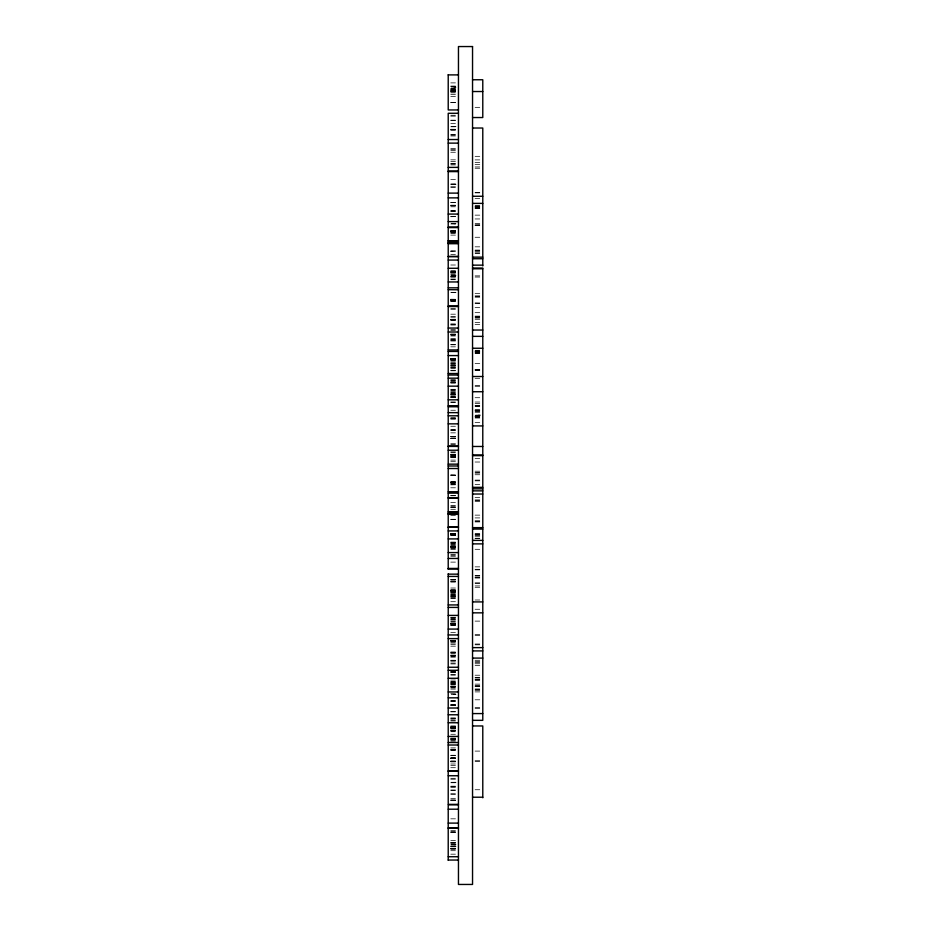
<?xml version="1.0" encoding="UTF-8"?>
<svg xmlns="http://www.w3.org/2000/svg" width="931" height="931" viewBox="0 0 931 931"><rect width="100%" height="100%" fill="white"/><g stroke="black" fill="none" stroke-linecap="round" stroke-linejoin="round"><path stroke-width="0.7" stroke-dasharray="4.66 3.49" d="M450.779 82.894L455.899 82.894M450.779 86.048L455.899 86.048M450.779 86.63L455.899 86.63M450.779 88.352L455.899 88.352M450.779 89.097L455.899 89.097M450.779 89.155L455.899 89.155M450.779 89.923L455.899 89.923M450.779 90.703L455.899 90.703M450.779 90.877L455.899 90.877M450.779 91.052L455.899 91.052M450.779 91.354L455.899 91.354M450.779 91.855L455.899 91.855M450.779 92.832L455.899 92.832M450.779 94.334L455.899 94.334M450.779 96.568L455.899 96.568M450.779 102.445L455.899 102.445M450.779 102.654L455.899 102.654M475.101 107.333L480.221 107.333M450.779 115.258L455.899 115.258M450.779 116.142L455.899 116.142M450.779 120.18L455.899 120.18M450.779 120.413L455.899 120.413M450.779 123.392L455.899 123.392M450.779 126.779L455.899 126.779M450.779 129.246L455.899 129.281M450.779 129.537L455.899 129.537M450.779 129.851L455.899 129.851M450.779 130.165L455.899 130.165M450.779 134.716L455.899 134.716M450.779 135.007L455.899 135.007M450.779 135.973L455.899 135.973M450.779 148.913L455.899 148.913M450.779 149.076L455.899 149.076M450.779 150.461L455.899 150.461M450.779 152.253L455.899 152.253M475.101 156.327L480.221 156.327M450.779 159.841L455.899 159.841M475.101 159.899L480.221 159.899M450.779 161.61L455.899 161.61M475.101 162.355L480.221 162.355M450.779 163.46L455.899 163.46M450.779 163.972L455.899 163.972M475.101 164.624L480.221 164.624M450.779 164.915L455.899 164.915M475.101 166.952L480.221 166.952M475.101 168.243L480.221 168.243M450.779 179.555L455.899 179.555M450.779 183.977L455.899 183.977M455.899 184.187L450.779 184.245L455.899 184.361M450.779 184.536L455.899 184.536M450.779 186.759L455.899 186.759M450.779 187.655L455.899 187.655M475.101 192.414L480.221 192.414M475.101 192.868L480.221 192.868M475.101 198.652L480.221 198.652M450.779 202.364L455.899 202.364M450.779 202.632L455.899 202.597M450.779 205.204L455.899 205.204M450.779 205.402L455.899 205.402M475.101 205.437L480.221 205.437M450.779 205.798L455.899 205.798M475.101 206.193L480.221 206.193M475.101 206.449L480.221 206.449M450.779 206.787L455.899 206.787M475.101 206.81L480.221 206.81M475.101 207.159L480.221 207.159M475.101 207.59L480.221 207.59M475.101 208.172L480.221 208.172M475.101 208.381L480.221 208.381M450.779 210.394L455.899 210.394M450.779 211.034L455.899 211.034M450.779 211.674L455.899 211.64M475.101 215.142L480.221 215.142M450.779 216.329L455.899 216.329M450.779 216.725L455.899 216.644M475.101 218.96L480.221 218.96M475.101 223.382L480.221 223.382M450.779 223.964L455.899 224.022M475.101 224.837L480.221 224.685M475.101 225.267L480.221 225.267M475.101 225.558L480.221 225.558M450.779 230.539L455.899 230.632M450.779 230.853L455.899 230.853M450.779 231.028L455.899 231.028M450.779 231.167L455.899 231.167M450.779 231.319L455.899 231.412M450.779 231.714L455.899 231.714M450.779 232.541L455.899 232.541M450.779 232.75L455.899 232.75M450.779 233.355L455.899 233.355M450.779 235.124L455.899 235.124M475.101 237.265L480.221 237.265M475.101 246.831L480.221 246.831M475.101 250.136L480.221 250.136M475.101 250.288L480.221 250.288M450.779 250.905L455.899 250.905M450.779 251.219L455.899 251.219L450.779 251.335M475.101 251.545L480.221 251.545M475.101 252.848L480.221 252.848M475.101 253.348L480.221 253.348M450.779 254.489L455.899 254.489M450.779 265.009L455.899 265.009M450.779 270.886L455.899 270.886M450.779 271.096L455.899 271.096M450.779 271.433L455.899 271.433M450.779 272.015L455.899 272.015M450.779 272.469L455.899 272.469M450.779 272.585L455.899 272.585M450.779 273.737L455.899 273.737M450.779 274.54L455.899 274.54M450.779 275.902L455.899 275.902M475.101 275.879L480.221 275.879M450.779 276.263L455.899 276.088M450.779 276.437L455.899 276.437M475.101 277.031L480.221 277.031M450.779 277.24L455.899 277.24M450.779 279.056L455.899 279.056M450.779 279.696L455.899 279.696M450.779 292.625L455.899 292.683M475.101 293.335L480.221 293.335M475.101 295.849L480.221 295.849M475.101 296.71L480.221 296.71M475.101 297.14L480.221 297.14M450.779 299.2L455.899 299.293M450.779 299.514L455.899 299.514M450.779 299.689L455.899 299.689M450.779 299.84L455.899 299.84M450.779 299.98L455.899 300.085M450.779 300.376L455.899 300.399M450.779 300.515L455.899 300.515M450.779 301.202L455.899 301.202M450.779 301.411L455.899 301.411M475.101 302.959L480.221 302.959M475.101 303.25L480.221 303.39M475.101 307.661L480.221 307.661M450.779 308.394L455.899 308.394M450.779 309.29L455.899 309.29M475.101 312.665L480.221 312.665M450.779 314.189L455.899 314.189M475.101 316.109L480.221 316.109M475.101 316.54L480.221 316.54M450.779 316.819L455.899 316.819M450.779 317.052L455.899 317.052M475.101 317.541L480.221 317.541M475.101 318.053L480.221 318.053M450.779 319.298L455.899 319.193M475.101 319.275L480.221 319.275M450.779 319.473L455.899 319.473M450.779 319.531L455.899 319.531M450.779 320.124L455.899 320.124M450.779 320.38L455.899 320.38M475.101 322.545L480.221 322.545M450.779 324L455.899 324M450.779 324.232L455.899 324.279M475.101 324.349L480.221 324.349M450.779 325.047L455.899 325.047M450.779 329.353L455.899 329.353M450.779 330.505L455.899 330.505M450.779 334.008L455.899 334.008M450.779 334.462L455.899 334.462M450.779 334.823L455.899 334.823M450.779 335.02L455.899 335.02M450.779 335.975L455.899 335.975M450.779 338.721L455.899 338.663M450.779 339.291L455.899 339.291M450.779 339.931L455.899 339.931M450.779 340.281L455.899 340.281M450.779 341.014L455.899 341.014M450.779 344.598L455.899 344.598M450.779 344.807L455.899 344.807M450.779 346.832L455.899 346.832M475.101 350.3L480.221 350.3M475.101 351.057L480.221 351.057M475.101 351.313L480.221 351.313M475.101 351.674L480.221 351.674M475.101 352.034L480.221 352.034M475.101 352.465L480.221 352.465M475.101 353.035L480.221 353.035M475.101 353.245L480.221 353.245M450.779 358.388L455.899 358.388M450.779 358.586L455.899 358.586M450.779 358.796L455.899 358.889M450.779 359.122L455.899 359.122M450.779 359.285L455.899 359.436M450.779 359.575L455.899 359.541M450.779 359.68L455.899 359.68M450.779 359.983L455.899 359.983M450.779 360.797L455.899 360.797M450.779 361.019L455.899 361.019M450.779 362.508L455.899 362.508M450.779 363.509L455.899 363.509M475.101 363.567L480.221 363.567M450.779 363.846L455.899 363.846M450.779 364.754L455.899 364.754M450.779 365.324L455.899 365.324M450.779 365.522L455.899 365.522M450.779 366.477L455.899 366.477M450.779 367.57L455.899 367.57M450.779 367.768L455.899 367.768M450.779 368.711L455.899 368.711M475.101 369.56L480.221 369.56M475.101 369.7L480.221 369.7M475.101 370.131L480.221 370.131M450.779 370.433L455.899 370.398M475.101 370.422L480.221 370.422M450.779 370.782L455.899 370.782M475.101 378.3L480.221 378.3M450.779 379.58L455.899 379.58M450.779 380.442L455.899 380.442M450.779 380.895L455.899 380.895M450.779 381.954L455.899 381.954M450.779 382.164L455.899 382.164M450.779 382.688L455.899 382.688M450.779 383.141L455.899 383.141M475.101 385.539L480.221 385.539M475.101 386.295L480.221 386.295M450.779 389.321L455.899 389.321M450.779 389.891L455.899 389.891M450.779 390.345L455.899 390.461M450.779 391.614L455.899 391.614M450.779 392.416L455.899 392.416M450.779 393.091L455.899 393.091M450.779 393.976L455.899 393.976M450.779 394.139L455.899 394.139M450.779 394.313L455.899 394.313M450.779 395.116L455.899 395.116M450.779 396.245L455.899 396.245M450.779 396.827L455.899 396.827M450.779 397.281L455.899 397.281M450.779 397.397L455.899 397.397M475.101 397.712L480.221 397.712M450.779 402.041L455.899 402.052M475.101 402.029L480.221 402.029M450.779 402.273L455.899 402.273M475.101 403.6L480.221 403.507M475.101 405.52L480.221 405.52M475.101 405.951L480.221 405.951M475.101 406.382L480.221 406.382M475.101 409.57L480.221 409.57M450.779 410.257L455.899 410.257M475.101 410.268L480.221 410.268M475.101 410.478L480.221 410.478M475.101 410.874L480.221 410.874M475.101 411.281L480.221 411.281M475.101 412.282L480.221 412.282M475.101 415.435L480.221 415.435M475.101 416.215L480.221 416.215M475.101 416.448L480.221 416.448M475.101 416.588L480.221 416.588M475.101 417.565L480.221 417.565M450.779 417.926L455.899 417.926M475.101 418.019L480.221 418.019M450.779 418.077L455.899 418.077M450.779 418.415L455.899 418.252M450.779 419.218L455.899 419.218M475.101 422.546L480.221 422.546M450.779 426.258L455.899 426.258M450.779 429.808L455.899 429.808M450.779 430.041L455.899 429.994M450.779 430.273L455.899 430.273M450.779 432.857L455.899 432.857M450.779 436.43L455.899 436.43M450.779 436.616L455.899 436.616M450.779 436.825L455.899 436.825M450.779 438.21L455.899 438.047M450.779 438.268L455.899 438.326M450.779 438.443L455.899 438.443M450.779 443.773L455.899 443.773M450.779 444.308L455.899 444.308M450.779 451.884L455.899 451.884M450.779 452.687L455.899 452.687M450.779 454.247L455.899 454.247M450.779 454.409L455.899 454.409M450.779 454.584L455.899 454.584M450.779 455.387L455.899 455.387M450.779 455.783L455.899 455.783M450.779 456.074L455.899 456.074M450.779 456.469L455.899 456.644M450.779 456.818L455.899 456.818M450.779 457.458L455.899 457.458M450.779 457.68L455.899 457.68M475.101 458.646L480.221 458.646M450.779 460.1L455.899 460.1M450.779 461.695L455.899 461.695M475.101 462.02L480.221 462.02M475.101 471.214L480.221 471.214M475.101 472.727L480.221 472.587M475.101 473.088L480.221 473.088M475.101 474.74L480.221 474.74M450.779 474.973L455.899 474.973M450.779 475.089L455.899 475.264M450.779 475.322L455.899 475.322M475.101 480.105L480.221 480.105M475.101 480.85L480.221 480.85M450.779 481.839L455.899 481.839M450.779 481.932L455.899 481.932M450.779 482.153L455.899 482.153M450.779 482.328L455.899 482.328M450.779 482.479L455.899 482.619L450.779 482.724M450.779 483.014L455.899 483.014M450.779 483.841L455.899 483.841M450.779 484.05L455.899 484.178M475.101 484.469L480.221 484.469M450.779 484.865L455.899 484.783M450.779 487.786L455.899 487.786M450.779 495.618L455.899 495.501M450.779 495.723L455.899 495.723M475.101 497.468L480.221 497.468M475.101 499.9L480.221 499.9M475.101 500.436L480.221 500.436M475.101 501.425L480.221 501.425M450.779 502.612L455.899 502.612M450.779 505.731L455.899 505.731M450.779 506.185L455.899 506.185M450.779 507.244L455.899 507.244M450.779 507.442L455.899 507.442M450.779 509.292L455.899 509.292M475.101 515.134L480.221 515.134M450.779 515.658L455.899 515.658M475.101 517.915L480.221 517.915M450.779 519.289L455.899 519.289M450.779 519.638L455.899 519.638M475.101 520.732L480.221 520.732M475.101 521.337L480.221 521.337M475.101 521.93L480.221 521.93M450.779 533.44L455.899 533.44M450.779 533.533L455.899 533.533M450.779 533.754L455.899 533.754M475.101 533.661L480.221 533.661M450.779 533.928L455.899 533.928M450.779 534.219L455.899 534.08M475.101 534.208L480.221 534.208M450.779 534.324L455.899 534.324M475.101 534.603L480.221 534.603M450.779 534.627L455.899 534.627M450.779 534.813L455.899 534.813M450.779 535.441L455.899 535.441M450.779 535.651L455.899 535.651M475.101 535.674L480.221 535.674M475.101 536.209L480.221 536.209M475.101 538.223L480.221 538.223M475.101 538.549L480.221 538.549M450.779 542.075L455.899 542.075M450.779 542.645L455.899 542.645M450.779 543.11L455.899 543.11M450.779 543.227L455.899 543.227M450.779 544.367L455.899 544.367M450.779 545.17L455.899 545.17M450.779 546.02L455.899 546.02M450.779 546.544L455.899 546.544M450.779 546.73L455.899 546.73M450.779 546.904L455.899 546.904M450.779 547.067L455.899 547.067M450.779 547.475L455.899 547.475M450.779 547.87L455.899 547.87M450.779 548.382L455.899 548.382M475.101 549.29L480.221 549.325M450.779 549.36L455.899 549.36M450.779 554.783L455.899 554.783M450.779 555.12L455.899 555.12M450.779 556.249L455.899 556.249M450.779 562.115L455.899 562.115M475.101 566.863L480.221 566.863M475.101 569.295L480.221 569.295M475.101 569.865L480.221 569.865M475.101 575.649L480.221 575.649M475.101 575.998L480.221 575.998M475.101 577.243L480.221 577.243M475.101 577.651L480.221 577.651M475.101 578.046L480.221 578.046M450.779 579.419L455.899 579.419M450.779 579.804L455.899 579.804M450.779 580.025L455.899 580.025M450.779 581.479L455.899 581.479M450.779 581.677L455.899 581.677M450.779 582.084L455.899 582.084M475.101 582.829L480.221 582.829M475.101 583.365L480.221 583.365M475.101 585.925L480.221 585.925M475.101 587.275L480.221 587.275M450.779 588.02L455.899 588.02M450.779 589.835L455.899 589.835M450.779 590.01L455.899 590.01M450.779 590.359L455.899 590.359M450.779 590.743L455.899 590.743M450.779 591.034L455.899 591.034M450.779 591.173L455.899 591.173M450.779 591.755L455.899 591.755M450.779 592.209L455.899 592.209M450.779 592.325L455.899 592.325M450.779 593.478L455.899 593.478M450.779 594.281L455.899 594.281M450.779 594.874L455.899 594.874M450.779 595.828L455.899 595.828M450.779 596.003L455.899 596.003M450.779 596.177L455.899 596.177M450.779 596.98L455.899 596.98M450.779 597.888L455.899 597.888M450.779 598.342L455.899 598.342M475.101 599.995L480.221 599.995M450.779 601.694L455.899 601.694M475.101 609.258L480.221 609.258M450.779 617.3L455.899 617.253M450.779 617.544L455.899 617.544M450.779 618.568L455.899 618.568M450.779 619.138L455.899 619.138M450.779 619.592L455.899 619.709M450.779 620.861L455.899 620.861M475.101 621.117L480.221 621.117M450.779 621.664L455.899 621.664M450.779 622.99L455.899 622.99M450.779 623.211L455.899 623.211M450.779 623.386L455.899 623.386M450.779 623.561L455.899 623.526M450.779 623.921L455.899 623.979M450.779 624.27L455.899 624.27M450.779 624.503L455.899 624.503M450.779 625.26L455.899 625.26M450.779 625.481L455.899 625.481M450.779 632.486L455.899 632.486M475.101 634.593L480.221 634.593M475.101 635.594L480.221 635.594M450.779 640.307L455.899 640.26M450.779 640.481L455.899 640.481M450.779 640.644L455.899 640.644M450.779 641.191L455.899 641.18M450.779 641.459L455.899 641.459M450.779 642.099L455.899 642.076M450.779 643.077L455.899 643.077M475.101 644.031L480.221 644.031M450.779 644.508L455.899 644.508M475.101 644.811L480.221 644.811M450.779 646.172L455.899 646.172M450.779 652.037L455.899 652.037M450.779 652.259L455.899 652.259M450.779 652.91L455.899 652.91M450.779 653.166L455.899 653.166M450.779 655.087L455.899 655.087M450.779 655.366L455.899 655.366M450.779 655.831L455.899 655.831M450.779 656.786L455.899 656.786M450.779 657.065L455.899 657.018M450.779 660.254L455.899 660.254M475.101 660.277L480.221 660.277M450.779 660.475L455.899 660.475M450.779 661.208L455.899 661.208M475.101 661.301L480.221 661.429M475.101 662.441L480.221 662.441M450.779 663.047L455.899 663.047M475.101 663.768L480.221 663.768M450.779 663.931L455.899 663.931M475.101 665.595L480.221 665.595M450.779 671.507L455.899 671.507M450.779 671.926L455.899 671.926M450.779 672.066L455.899 672.089M450.779 672.496L455.899 672.496M450.779 674.777L455.899 674.777M450.779 675.022L455.899 675.022M475.101 675.219L480.221 675.219M475.101 677.372L480.221 677.384M475.101 678.001L480.221 678.094M475.101 679.397L480.221 679.397M475.101 679.828L480.221 679.828M450.779 680.084L455.899 680.026M475.101 680.258L480.221 680.258M450.779 681.445L455.899 681.445M450.779 682.016L455.899 682.016M450.779 682.598L455.899 682.481M450.779 683.075L455.899 683.075M450.779 683.738L455.899 683.738M450.779 684.099L455.899 684.099M475.101 684.134L480.221 684.134M450.779 684.541L455.899 684.541M475.101 685.682L480.221 685.682M450.779 686.1L455.899 686.1M450.779 686.228L455.899 686.275M475.101 686.147L480.221 686.147M450.779 686.438L455.899 686.438M475.101 686.484L480.221 686.484M450.779 687.253L455.899 687.253M450.779 687.928L455.899 687.951M450.779 689.103L455.899 689.103M475.101 689.021L480.221 689.021M475.101 689.301L480.221 689.301M475.101 690.453L480.221 690.453M475.101 691.896L480.221 691.896M450.779 693.7L455.899 693.7M475.101 699.798L480.221 699.798M450.779 700.426L455.899 700.426M450.779 701.09L455.899 701.09M450.779 701.287L455.899 701.229M450.779 704.732L455.899 704.732M450.779 704.918L455.899 704.918M450.779 705.128L455.899 705.128M450.779 705.512L455.899 705.512M475.101 707.548L480.221 707.548M475.101 708.41L480.221 708.41M450.779 711.517L455.899 711.575M450.779 711.866L455.899 711.866M450.779 717.894L455.899 717.894M450.779 718.464L455.899 718.464M450.779 719.046L455.899 718.93M450.779 720.187L455.899 720.187M450.779 721.001L455.899 721.001M450.779 725.912L455.899 725.912M450.779 726.494L455.899 726.494M450.779 726.948L455.899 726.948M450.779 727.064L455.899 727.064M450.779 727.507L455.899 727.507M450.779 727.728L455.899 727.728M450.779 728.217L455.899 728.217M450.779 728.414L455.899 728.414M450.779 729.02L455.899 729.02M450.779 730.567L455.899 730.567M450.779 730.742L455.899 730.742M450.779 730.916L455.899 730.916M450.779 731.719L455.899 731.719M450.779 734.28L455.899 734.28M450.779 738.108L455.899 738.108M450.779 738.702L455.899 738.702M450.779 738.877L455.899 738.877M450.779 739.458L455.899 739.458M450.779 739.912L455.899 739.912M450.779 740.029L455.899 740.029M450.779 741.181L455.899 741.181M450.779 747.884L455.899 747.884M450.779 749.28L455.899 749.28M450.779 749.397L455.899 749.397M450.779 750.06L455.899 750.06M450.779 750.607L455.899 750.607M475.101 751.096L480.221 751.096M450.779 755.274L455.899 755.274M450.779 755.483L455.899 755.483M450.779 757.741L455.899 757.741M450.779 758.055L455.899 758.055M450.779 758.218L455.899 758.125M450.779 758.276L455.899 758.334M450.779 758.509L455.899 758.509M475.101 760.72L480.221 760.72M450.779 760.976L455.899 761.011M450.779 761.267L455.899 761.267M475.101 761.442L480.221 761.442M450.779 761.581L455.899 761.581M450.779 761.895L455.899 761.895M450.779 764.002L455.899 764.002M450.779 765.387L455.899 765.387M450.779 767.703L455.899 767.703M450.779 778.316L455.899 778.316M450.779 779.2L455.899 779.2M450.779 782.738L455.899 782.738M450.779 786.183L455.899 786.183M450.779 786.52L455.899 786.52M450.779 787.649L455.899 787.649M475.101 789.744L480.221 789.744M450.779 790.047L455.899 790.047M450.779 790.291L455.899 790.291M450.779 793.91L455.899 793.91M450.779 794.143L455.899 794.19M450.779 798.333L455.899 798.333M450.779 799.845L455.899 799.845M450.779 800.439L455.899 800.439M450.779 800.672L455.899 800.672M450.779 818.826L455.899 818.826M450.779 830.673L455.899 830.673M450.779 831.558L455.899 831.558M450.779 832.279L455.899 832.279M450.779 832.512L455.899 832.512M450.779 840.495L455.899 840.495M450.779 842.404L455.899 842.404M450.779 842.648L455.899 842.648M450.779 843.661L455.899 843.661M450.779 844.231L455.899 844.231M450.779 845.953L455.899 845.953M450.779 846.267L455.899 846.267M450.779 846.756L455.899 846.756M450.779 848.316L455.899 848.316M450.779 848.478L455.899 848.478M450.779 848.653L455.899 848.653M450.779 849.456L455.899 849.456M450.779 850.701L455.899 850.701M450.779 854.169L455.899 854.169M455.899 87.083L450.779 87.083L455.899 87.2M455.899 126.488L450.779 126.488L455.899 126.604M455.899 223.673L450.779 223.673L455.899 223.789M455.899 275.448L450.779 275.448L455.899 275.495M455.899 292.334L450.779 292.334L455.899 292.45M480.221 415.121L475.101 415.121L480.221 415.145M455.899 694.421L450.779 694.421L455.899 694.456M455.899 782.296L450.779 782.296L455.899 782.331M455.899 844.685L450.779 844.685L455.899 844.801M455.899 846.5L450.779 846.5L455.899 846.547"/><path stroke-width="1.4" d="M448.218 74.899L458.459 74.899M472.541 79.752L482.782 79.752L482.782 117.539L472.541 117.539M472.541 91.529L482.782 91.529M458.459 109.951L448.218 109.951L448.218 74.666M458.459 113.279L448.218 113.279L448.218 569.26M472.541 128.024L482.782 128.024L482.782 265.94M448.218 139.534L458.459 139.534M448.218 143.13L458.459 143.13M448.218 167.405L458.459 167.371M448.218 170.978L458.459 170.978M448.218 171.607L458.459 171.607M448.218 193.113L458.459 193.113M472.541 196.266L482.782 196.266M448.218 197.872L458.459 197.872M472.541 203.389L482.782 203.389M448.218 214.072L458.459 214.072M448.218 221.601L458.459 221.601M448.218 227.013L458.459 227.013M448.218 227.595L458.459 227.595M448.218 240.757L458.459 240.757M448.218 241.036L458.459 241.036M448.218 242.304L458.459 242.304M448.218 243.107L458.459 243.107M448.218 243.713L458.459 243.713M448.218 256.386L458.459 256.386M448.218 256.665L458.459 256.665M472.541 257.154L482.782 257.154M472.541 258.737L482.782 258.737M448.218 260.063L458.459 260.063M472.541 265.149L482.782 265.149M472.541 268.035L482.782 268.035L482.782 720.338L472.541 720.338M448.218 268.279L458.459 268.279M472.541 268.768L482.782 268.768M448.218 281.953L458.459 281.953M448.218 287.83L458.459 287.83M448.218 289.681L458.459 289.774M448.218 305.915L458.459 305.915M448.218 306.543L458.459 306.543M448.218 328.049L458.459 328.049M472.541 330.04L482.782 330.04M448.218 332.006L458.459 332.006M472.541 336.359L482.782 336.359M472.541 348.252L482.782 348.252M448.218 349.94L458.459 349.94M448.218 351.453L458.459 351.453M448.218 355.572L458.459 355.572M448.218 373.517L458.459 373.517M448.218 375.03L458.459 375.03M472.541 376.508L482.782 376.508M448.218 378.172L458.459 378.172M448.218 386.156L458.459 386.156M472.541 391.73L482.782 391.73M448.218 399.83L458.459 399.83M448.218 405.707L458.459 405.707M448.218 406.766L458.459 406.766M448.218 412.642L458.459 412.642M448.218 415.796L458.459 415.796M448.218 423.849L458.459 423.849M472.541 425.921L482.782 425.921M448.218 446.042L458.459 446.042M448.218 446.426L458.459 446.426M472.541 446.473L482.782 446.473M448.218 450.232L458.459 450.232M472.541 454.945L482.782 454.945M472.541 455.643L482.782 455.643M448.218 464.15L458.459 464.15M448.218 465.977L458.459 465.977M448.218 468.514L458.459 468.514M472.541 487.344L482.782 487.344M472.541 488.845L482.782 488.845M472.541 490.858L482.782 490.858M448.218 491.731L458.459 491.731M448.218 493.127L458.459 493.127M472.541 494.024L482.782 494.024M448.218 497.654L458.459 497.654M448.218 498.225L458.459 498.225M448.218 511.678L458.459 511.678M448.218 512.934L458.459 512.934M448.218 513.737L458.459 513.737M448.218 514.343L458.459 514.343M448.218 527.027L458.459 527.027M448.218 527.307L458.459 527.307M472.541 527.644L482.782 527.644M472.541 529.076L482.782 529.076M448.218 530.926L458.459 530.926M448.218 538.909L458.459 538.909M472.541 540.387L482.782 540.387M472.541 543.879L482.782 543.879M448.218 552.583L458.459 552.583M448.218 558.46L458.459 558.46M448.218 568.434L458.459 568.434M448.218 569.027L458.459 569.027M448.218 574.148L458.459 574.148M448.218 576.429L458.459 576.429M472.541 601.915L482.782 601.915M448.218 604.941L458.459 604.941M448.218 607.419L458.459 607.419M472.541 612.842L482.782 612.842M448.218 615.403L458.459 615.403M448.218 629.077L458.459 629.077M448.218 634.954L458.459 634.954M448.218 638.608L458.459 638.608M472.541 647.627L482.782 647.627M472.541 650.909L482.782 650.909M472.541 658.089L482.782 658.089M448.218 667.248L458.459 667.248M448.218 670.297L458.459 670.297M448.218 678.28L458.459 678.28M448.218 691.954L458.459 691.954M448.218 697.831L458.459 697.831M448.218 708.014L458.459 708.014M472.541 713.577L482.782 713.577M448.218 714.775L458.459 714.775M448.218 722.759L458.459 722.759M472.541 725.959L482.782 725.959L482.782 797.786M448.218 736.433L458.459 736.433M448.218 742.531L458.459 742.531M448.218 745.009L458.459 745.009M448.218 770.868L458.459 770.868M448.218 771.264L458.459 771.264M448.218 775.744L458.459 775.744M472.541 797.215L482.782 797.215M458.459 804.372L448.218 804.372L448.218 573.799M458.459 804.803L448.218 804.803L448.218 860.267M448.218 809.202L458.459 809.202M448.218 823.109L458.459 823.109M448.218 828.02L458.459 828.02M448.218 828.101L458.459 828.101M448.218 856.729L458.459 856.729M448.218 860.046L458.459 860.046M472.541 46.55L458.459 46.55L458.459 884.45L472.541 884.45L472.541 46.55"/></g></svg>
